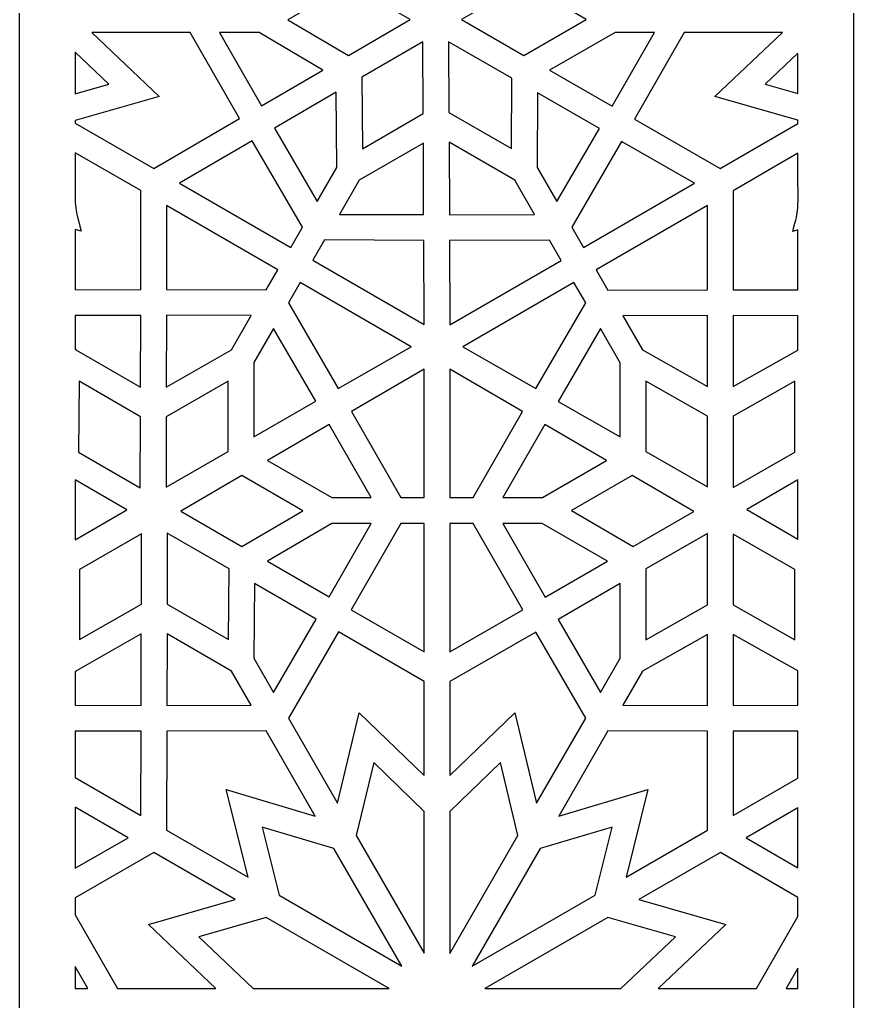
# Model space of a CAD drawing. Header units: millimetres. Extents: x -31 to 32, y -125 to 125.
# Drawn here: x -31.4 to 31.6, y -73.9 to 0.2 of the extents above; entities that cross this region are included whole.
import ezdxf

# ---------------------------------------------------------------- set-up
doc = ezdxf.new("R2010")
doc.units = ezdxf.units.MM
doc.header["$MEASUREMENT"] = 0
doc.layers.add('layer 1', color=7, linetype='Continuous')

msp = doc.modelspace()

# ---------------------------------------------------------------- linework, layer by layer
at = {"layer": 'layer 1', "color": 250}
for points, knots in [([(31.5736, -124.8834), (31.5736, -124.8834), (31.5736, 125.1165), (31.5736, 125.1165), (31.5736, 125.1165), (31.5736, 125.1165), (-31.3972, 125.1165), (-31.3972, 125.1165), (-31.3972, 125.1165), (-31.3972, 125.1165), (-31.3972, -124.8834), (-31.3972, -124.8834), (-31.3972, -124.8834), (-31.3972, -124.8834), (31.5736, -124.8834), (31.5736, -124.8834)], [0, 0, 0, 0, 0.2, 0.2, 0.2, 0.2, 0.4, 0.4, 0.4, 0.4, 0.6, 0.6, 0.6, 0.6, 1, 1, 1, 1]), ([(-6.5632, -2.4927), (-6.5632, -2.4927), (-11.1287, 0.1997), (-11.1287, 0.1997), (-11.1287, 0.1997), (-11.1287, 0.1997), (-6.4969, 2.8734), (-6.4969, 2.8734), (-6.4969, 2.8734), (-6.4969, 2.8734), (-1.9057, 0.2099), (-1.9057, 0.2099), (-1.9057, 0.2099), (-1.9057, 0.2099), (-6.5632, -2.4927), (-6.5632, -2.4927)], [0, 0, 0, 0, 0.2, 0.2, 0.2, 0.2, 0.4, 0.4, 0.4, 0.4, 0.6, 0.6, 0.6, 0.6, 1, 1, 1, 1]), ([(1.9742, 0.2092), (1.9742, 0.2092), (6.7434, 2.9481), (6.7434, 2.9481), (6.7434, 2.9481), (6.7434, 2.9481), (11.388, 0.2095), (11.388, 0.2095), (11.388, 0.2095), (11.388, 0.2095), (6.6894, -2.5023), (6.6894, -2.5023), (6.6894, -2.5023), (6.6894, -2.5023), (1.9742, 0.2092), (1.9742, 0.2092)], [0, 0, 0, 0, 0.2, 0.2, 0.2, 0.2, 0.4, 0.4, 0.4, 0.4, 0.6, 0.6, 0.6, 0.6, 1, 1, 1, 1]), ([(-18.5254, -0.7634), (-18.5254, -0.7634), (-14.7981, -7.2715), (-14.7981, -7.2715), (-14.7981, -7.2715), (-14.7981, -7.2715), (-21.2656, -11.0254), (-21.2656, -11.0254), (-21.2656, -11.0254), (-21.2656, -11.0254), (-27.1929, -7.6027), (-27.1929, -7.6027), (-27.1929, -7.6027), (-27.1929, -7.6027), (-27.1929, -7.4062), (-27.1929, -7.4062), (-27.1929, -7.4062), (-27.1929, -7.4062), (-20.86, -5.5891), (-20.86, -5.5891), (-20.86, -5.5891), (-20.86, -5.5891), (-25.9502, -0.7627), (-25.9502, -0.7627), (-25.9502, -0.7627), (-25.9502, -0.7627), (-18.5254, -0.7634), (-18.5254, -0.7634)], [0, 0, 0, 0, 0.125, 0.125, 0.125, 0.125, 0.25, 0.25, 0.25, 0.25, 0.375, 0.375, 0.375, 0.375, 0.5, 0.5, 0.5, 0.5, 0.625, 0.625, 0.625, 0.625, 0.75, 0.75, 0.75, 0.75, 1, 1, 1, 1]), ([(-13.1197, -6.2975), (-13.1197, -6.2975), (-16.2894, -0.7634), (-16.2894, -0.7634), (-16.2894, -0.7634), (-16.2894, -0.7634), (-13.3168, -0.7634), (-13.3168, -0.7634), (-13.3168, -0.7634), (-13.3168, -0.7634), (-8.4888, -3.6103), (-8.4888, -3.6103), (-8.4888, -3.6103), (-8.4888, -3.6103), (-13.1197, -6.2975), (-13.1197, -6.2975)], [0, 0, 0, 0, 0.2, 0.2, 0.2, 0.2, 0.4, 0.4, 0.4, 0.4, 0.6, 0.6, 0.6, 0.6, 1, 1, 1, 1]), ([(-5.5551, -4.1512), (-5.5551, -4.1512), (-0.9365, -1.4707), (-0.9365, -1.4707), (-0.9365, -1.4707), (-0.9365, -1.4707), (-0.9137, -6.8848), (-0.9137, -6.8848), (-0.9137, -6.8848), (-0.9137, -6.8848), (-5.5084, -9.5384), (-5.5084, -9.5384), (-5.5084, -9.5384), (-5.5084, -9.5384), (-5.5551, -4.1512), (-5.5551, -4.1512)], [0, 0, 0, 0, 0.2, 0.2, 0.2, 0.2, 0.4, 0.4, 0.4, 0.4, 0.6, 0.6, 0.6, 0.6, 1, 1, 1, 1]), ([(5.781, -4.2182), (5.781, -4.2182), (5.7598, -9.5314), (5.7598, -9.5314), (5.7598, -9.5314), (5.7598, -9.5314), (1.0264, -6.8065), (1.0264, -6.8065), (1.0264, -6.8065), (1.0264, -6.8065), (1.0043, -1.4707), (1.0043, -1.4707), (1.0043, -1.4707), (1.0043, -1.4707), (5.781, -4.2182), (5.781, -4.2182)], [0, 0, 0, 0, 0.2, 0.2, 0.2, 0.2, 0.4, 0.4, 0.4, 0.4, 0.6, 0.6, 0.6, 0.6, 1, 1, 1, 1]), ([(8.6336, -3.6202), (8.6336, -3.6202), (13.5717, -0.7705), (13.5717, -0.7705), (13.5717, -0.7705), (13.5717, -0.7705), (16.5485, -0.7705), (16.5485, -0.7705), (16.5485, -0.7705), (16.5485, -0.7705), (13.3594, -6.3384), (13.3594, -6.3384), (13.3594, -6.3384), (13.3594, -6.3384), (8.6336, -3.6202), (8.6336, -3.6202)], [0, 0, 0, 0, 0.2, 0.2, 0.2, 0.2, 0.4, 0.4, 0.4, 0.4, 0.6, 0.6, 0.6, 0.6, 1, 1, 1, 1]), ([(15.0418, -7.3057), (15.0418, -7.3057), (18.7851, -0.7701), (18.7851, -0.7701), (18.7851, -0.7701), (18.7851, -0.7701), (26.2089, -0.7698), (26.2089, -0.7698), (26.2089, -0.7698), (26.2089, -0.7698), (21.1191, -5.5961), (21.1191, -5.5961), (21.1191, -5.5961), (21.1191, -5.5961), (27.3837, -7.3939), (27.3837, -7.3939), (27.3837, -7.3939), (27.3837, -7.3939), (27.3837, -7.6493), (27.3837, -7.6493), (27.3837, -7.6493), (27.3837, -7.6493), (21.5226, -11.0331), (21.5226, -11.0331), (21.5226, -11.0331), (21.5226, -11.0331), (15.0418, -7.3057), (15.0418, -7.3057)], [0, 0, 0, 0, 0.125, 0.125, 0.125, 0.125, 0.25, 0.25, 0.25, 0.25, 0.375, 0.375, 0.375, 0.375, 0.5, 0.5, 0.5, 0.5, 0.625, 0.625, 0.625, 0.625, 0.75, 0.75, 0.75, 0.75, 1, 1, 1, 1]), ([(-27.1929, -5.3873), (-27.1929, -5.3873), (-27.1929, -2.2585), (-27.1929, -2.2585), (-27.1929, -2.2585), (-27.1929, -2.2585), (-24.6594, -4.6606), (-24.6594, -4.6606), (-24.6594, -4.6606), (-24.6594, -4.6606), (-27.1929, -5.3873), (-27.1929, -5.3873)], [0, 0, 0, 0, 0.25, 0.25, 0.25, 0.25, 0.5, 0.5, 0.5, 0.5, 1, 1, 1, 1]), ([(27.3837, -2.3298), (27.3837, -2.3298), (27.3837, -5.3749), (27.3837, -5.3749), (27.3837, -5.3749), (27.3837, -5.3749), (24.9185, -4.6676), (24.9185, -4.6676), (24.9185, -4.6676), (24.9185, -4.6676), (27.3837, -2.3298), (27.3837, -2.3298)], [0, 0, 0, 0, 0.25, 0.25, 0.25, 0.25, 0.5, 0.5, 0.5, 0.5, 1, 1, 1, 1]), ([(-7.486, -5.2719), (-7.486, -5.2719), (-7.4369, -10.952), (-7.4369, -10.952), (-7.4369, -10.952), (-7.4369, -10.952), (-8.923, -13.5262), (-8.923, -13.5262), (-8.923, -13.5262), (-8.923, -13.5262), (-12.1499, -7.9781), (-12.1499, -7.9781), (-12.1499, -7.9781), (-12.1499, -7.9781), (-7.486, -5.2719), (-7.486, -5.2719)], [0, 0, 0, 0, 0.2, 0.2, 0.2, 0.2, 0.4, 0.4, 0.4, 0.4, 0.6, 0.6, 0.6, 0.6, 1, 1, 1, 1]), ([(9.1825, -13.5336), (9.1825, -13.5336), (7.6948, -10.9562), (7.6948, -10.9562), (7.6948, -10.9562), (7.6948, -10.9562), (7.7167, -5.3315), (7.7167, -5.3315), (7.7167, -5.3315), (7.7167, -5.3315), (12.3906, -8.0201), (12.3906, -8.0201), (12.3906, -8.0201), (12.3906, -8.0201), (9.1825, -13.5336), (9.1825, -13.5336)], [0, 0, 0, 0, 0.2, 0.2, 0.2, 0.2, 0.4, 0.4, 0.4, 0.4, 0.6, 0.6, 0.6, 0.6, 1, 1, 1, 1]), ([(-19.3272, -12.144), (-19.3272, -12.144), (-13.8278, -8.9521), (-13.8278, -8.9521), (-13.8278, -8.9521), (-13.8278, -8.9521), (-10.0411, -15.4633), (-10.0411, -15.4633), (-10.0411, -15.4633), (-10.0411, -15.4633), (-10.9253, -16.9947), (-10.9253, -16.9947), (-10.9253, -16.9947), (-10.9253, -16.9947), (-19.3272, -12.144), (-19.3272, -12.144)], [0, 0, 0, 0, 0.2, 0.2, 0.2, 0.2, 0.4, 0.4, 0.4, 0.4, 0.6, 0.6, 0.6, 0.6, 1, 1, 1, 1]), ([(-7.241, -14.4981), (-7.241, -14.4981), (-5.7522, -11.92), (-5.7522, -11.92), (-5.7522, -11.92), (-5.7522, -11.92), (-0.9045, -9.1204), (-0.9045, -9.1204), (-0.9045, -9.1204), (-0.9045, -9.1204), (-0.8818, -14.5196), (-0.8818, -14.5196), (-0.8818, -14.5196), (-0.8818, -14.5196), (-7.241, -14.4981), (-7.241, -14.4981)], [0, 0, 0, 0, 0.2, 0.2, 0.2, 0.2, 0.4, 0.4, 0.4, 0.4, 0.6, 0.6, 0.6, 0.6, 1, 1, 1, 1]), ([(6.0117, -11.9271), (6.0117, -11.9271), (7.5001, -14.5045), (7.5001, -14.5045), (7.5001, -14.5045), (7.5001, -14.5045), (1.0586, -14.5267), (1.0586, -14.5267), (1.0586, -14.5267), (1.0586, -14.5267), (1.0356, -9.053), (1.0356, -9.053), (1.0356, -9.053), (1.0356, -9.053), (6.0117, -11.9271), (6.0117, -11.9271)], [0, 0, 0, 0, 0.2, 0.2, 0.2, 0.2, 0.4, 0.4, 0.4, 0.4, 0.6, 0.6, 0.6, 0.6, 1, 1, 1, 1]), ([(11.1845, -17.0014), (11.1845, -17.0014), (10.3008, -15.47), (10.3008, -15.47), (10.3008, -15.47), (10.3008, -15.47), (14.073, -8.9874), (14.073, -8.9874), (14.073, -8.9874), (14.073, -8.9874), (19.5795, -12.1546), (19.5795, -12.1546), (19.5795, -12.1546), (19.5795, -12.1546), (11.1845, -17.0014), (11.1845, -17.0014)], [0, 0, 0, 0, 0.2, 0.2, 0.2, 0.2, 0.4, 0.4, 0.4, 0.4, 0.6, 0.6, 0.6, 0.6, 1, 1, 1, 1]), ([(-27.1929, -20.2001), (-27.1929, -20.2001), (-27.1929, -15.6404), (-27.1929, -15.6404), (-27.1929, -15.6404), (-27.1929, -15.6404), (-26.7404, -15.7745), (-26.7404, -15.7745), (-26.7404, -15.7745), (-27.3102, -13.4878), (-27.1929, -14.7807), (-27.1929, -9.8436), (-27.1929, -9.8436), (-27.1929, -9.8436), (-22.2355, -12.7053), (-22.2355, -12.7053), (-22.2355, -12.7053), (-22.2355, -12.7053), (-22.2512, -20.1828), (-22.2512, -20.1828), (-22.2512, -20.1828), (-22.2512, -20.1828), (-27.1929, -20.2001), (-27.1929, -20.2001)], [0, 0, 0, 0, 0.1428571, 0.1428571, 0.1428571, 0.1428571, 0.2857143, 0.2857143, 0.2857143, 0.2857143, 0.4285714, 0.4285714, 0.4285714, 0.4285714, 0.5714286, 0.5714286, 0.5714286, 0.5714286, 0.7142857, 0.7142857, 0.7142857, 0.7142857, 1, 1, 1, 1]), ([(27.3837, -15.6676), (27.3837, -15.6676), (27.3837, -20.2068), (27.3837, -20.2068), (27.3837, -20.2068), (27.3837, -20.2068), (22.4938, -20.1902), (22.4938, -20.1902), (22.4938, -20.1902), (22.4938, -20.1902), (22.4938, -12.7134), (22.4938, -12.7134), (22.4938, -12.7134), (22.4938, -12.7134), (27.3837, -9.8901), (27.3837, -9.8901), (27.3837, -9.8901), (27.3837, -14.9984), (27.4931, -13.8007), (26.9992, -15.7812), (26.9992, -15.7812), (26.9992, -15.7812), (27.3837, -15.6676), (27.3837, -15.6676)], [0, 0, 0, 0, 0.1428571, 0.1428571, 0.1428571, 0.1428571, 0.2857143, 0.2857143, 0.2857143, 0.2857143, 0.4285714, 0.4285714, 0.4285714, 0.4285714, 0.5714286, 0.5714286, 0.5714286, 0.5714286, 0.7142857, 0.7142857, 0.7142857, 0.7142857, 1, 1, 1, 1]), ([(-20.3107, -20.181), (-20.3107, -20.181), (-20.2978, -13.8247), (-20.2978, -13.8247), (-20.2978, -13.8247), (-20.2978, -13.8247), (-11.8956, -18.6754), (-11.8956, -18.6754), (-11.8956, -18.6754), (-11.8956, -18.6754), (-12.7799, -20.2068), (-12.7799, -20.2068), (-12.7799, -20.2068), (-12.7799, -20.2068), (-20.3107, -20.181), (-20.3107, -20.181)], [0, 0, 0, 0, 0.2, 0.2, 0.2, 0.2, 0.4, 0.4, 0.4, 0.4, 0.6, 0.6, 0.6, 0.6, 1, 1, 1, 1]), ([(20.5532, -20.1902), (20.5532, -20.1902), (13.0387, -20.2138), (13.0387, -20.2138), (13.0387, -20.2138), (13.0387, -20.2138), (12.1546, -18.6828), (12.1546, -18.6828), (12.1546, -18.6828), (12.1546, -18.6828), (20.5532, -13.8335), (20.5532, -13.8335), (20.5532, -13.8335), (20.5532, -13.8335), (20.5532, -20.1902), (20.5532, -20.1902)], [0, 0, 0, 0, 0.2, 0.2, 0.2, 0.2, 0.4, 0.4, 0.4, 0.4, 0.6, 0.6, 0.6, 0.6, 1, 1, 1, 1]), ([(-0.8477, -22.8131), (-0.8477, -22.8131), (-9.2433, -17.9659), (-9.2433, -17.9659), (-9.2433, -17.9659), (-9.2433, -17.9659), (-8.359, -16.4342), (-8.359, -16.4342), (-8.359, -16.4342), (-8.359, -16.4342), (-0.8742, -16.4603), (-0.8742, -16.4603), (-0.8742, -16.4603), (-0.8742, -16.4603), (-0.8477, -22.8131), (-0.8477, -22.8131)], [0, 0, 0, 0, 0.2, 0.2, 0.2, 0.2, 0.4, 0.4, 0.4, 0.4, 0.6, 0.6, 0.6, 0.6, 1, 1, 1, 1]), ([(8.6184, -16.4412), (8.6184, -16.4412), (9.5021, -17.9726), (9.5021, -17.9726), (9.5021, -17.9726), (9.5021, -17.9726), (1.0931, -22.8283), (1.0931, -22.8283), (1.0931, -22.8283), (1.0931, -22.8283), (1.0662, -16.4673), (1.0662, -16.4673), (1.0662, -16.4673), (1.0662, -16.4673), (8.6184, -16.4412), (8.6184, -16.4412)], [0, 0, 0, 0, 0.2, 0.2, 0.2, 0.2, 0.4, 0.4, 0.4, 0.4, 0.6, 0.6, 0.6, 0.6, 1, 1, 1, 1]), ([(-1.8182, -24.4941), (-1.8182, -24.4941), (-7.3328, -27.6476), (-7.3328, -27.6476), (-7.3328, -27.6476), (-7.3328, -27.6476), (-11.0979, -21.1783), (-11.0979, -21.1783), (-11.0979, -21.1783), (-11.0979, -21.1783), (-10.2135, -19.6466), (-10.2135, -19.6466), (-10.2135, -19.6466), (-10.2135, -19.6466), (-1.8182, -24.4941), (-1.8182, -24.4941)], [0, 0, 0, 0, 0.2, 0.2, 0.2, 0.2, 0.4, 0.4, 0.4, 0.4, 0.6, 0.6, 0.6, 0.6, 1, 1, 1, 1]), ([(7.5922, -27.6543), (7.5922, -27.6543), (2.0771, -24.5008), (2.0771, -24.5008), (2.0771, -24.5008), (2.0771, -24.5008), (10.4726, -19.6536), (10.4726, -19.6536), (10.4726, -19.6536), (10.4726, -19.6536), (11.3566, -21.1854), (11.3566, -21.1854), (11.3566, -21.1854), (11.3566, -21.1854), (7.5922, -27.6543), (7.5922, -27.6543)], [0, 0, 0, 0, 0.2, 0.2, 0.2, 0.2, 0.4, 0.4, 0.4, 0.4, 0.6, 0.6, 0.6, 0.6, 1, 1, 1, 1]), ([(-27.1929, -24.6422), (-27.1929, -24.6422), (-27.1929, -22.1403), (-27.1929, -22.1403), (-27.1929, -22.1403), (-27.1929, -22.1403), (-22.2553, -22.1238), (-22.2553, -22.1238), (-22.2553, -22.1238), (-22.2553, -22.1238), (-22.2667, -27.5417), (-22.2667, -27.5417), (-22.2667, -27.5417), (-22.2667, -27.5417), (-27.1453, -24.7244), (-27.1453, -24.7244), (-27.1453, -24.7244), (-27.1453, -24.7244), (-27.1929, -24.6422), (-27.1929, -24.6422)], [0, 0, 0, 0, 0.1666667, 0.1666667, 0.1666667, 0.1666667, 0.3333333, 0.3333333, 0.3333333, 0.3333333, 0.5, 0.5, 0.5, 0.5, 0.6666667, 0.6666667, 0.6666667, 0.6666667, 1, 1, 1, 1]), ([(-20.3263, -27.5463), (-20.3263, -27.5463), (-20.3149, -22.1213), (-20.3149, -22.1213), (-20.3149, -22.1213), (-20.3149, -22.1213), (-13.8983, -22.1435), (-13.8983, -22.1435), (-13.8983, -22.1435), (-13.8983, -22.1435), (-15.3867, -24.7209), (-15.3867, -24.7209), (-15.3867, -24.7209), (-15.3867, -24.7209), (-20.3263, -27.5463), (-20.3263, -27.5463)], [0, 0, 0, 0, 0.2, 0.2, 0.2, 0.2, 0.4, 0.4, 0.4, 0.4, 0.6, 0.6, 0.6, 0.6, 1, 1, 1, 1]), ([(20.5532, -22.1305), (20.5532, -22.1305), (20.5532, -27.5029), (20.5532, -27.5029), (20.5532, -27.5029), (20.5532, -27.5029), (15.6447, -24.7259), (15.6447, -24.7259), (15.6447, -24.7259), (15.6447, -24.7259), (14.1573, -22.1509), (14.1573, -22.1509), (14.1573, -22.1509), (14.1573, -22.1509), (20.5532, -22.1305), (20.5532, -22.1305)], [0, 0, 0, 0, 0.2, 0.2, 0.2, 0.2, 0.4, 0.4, 0.4, 0.4, 0.6, 0.6, 0.6, 0.6, 1, 1, 1, 1]), ([(22.4938, -27.504), (22.4938, -27.504), (22.4938, -22.1308), (22.4938, -22.1308), (22.4938, -22.1308), (22.4938, -22.1308), (27.3837, -22.1478), (27.3837, -22.1478), (27.3837, -22.1478), (27.3837, -22.1478), (27.3837, -24.7403), (27.3837, -24.7403), (27.3837, -24.7403), (27.3837, -24.7403), (22.4938, -27.504), (22.4938, -27.504)], [0, 0, 0, 0, 0.2, 0.2, 0.2, 0.2, 0.4, 0.4, 0.4, 0.4, 0.6, 0.6, 0.6, 0.6, 1, 1, 1, 1]), ([(-9.0174, -28.6106), (-9.0174, -28.6106), (-13.705, -31.2911), (-13.705, -31.2911), (-13.705, -31.2911), (-13.705, -31.2911), (-13.7043, -25.6921), (-13.7043, -25.6921), (-13.7043, -25.6921), (-13.7043, -25.6921), (-12.2161, -23.1147), (-12.2161, -23.1147), (-12.2161, -23.1147), (-12.2161, -23.1147), (-9.0174, -28.6106), (-9.0174, -28.6106)], [0, 0, 0, 0, 0.2, 0.2, 0.2, 0.2, 0.4, 0.4, 0.4, 0.4, 0.6, 0.6, 0.6, 0.6, 1, 1, 1, 1]), ([(9.2763, -28.6173), (9.2763, -28.6173), (12.475, -23.1221), (12.475, -23.1221), (12.475, -23.1221), (12.475, -23.1221), (13.9633, -25.6999), (13.9633, -25.6999), (13.9633, -25.6999), (13.9633, -25.6999), (13.964, -31.2978), (13.964, -31.2978), (13.964, -31.2978), (13.964, -31.2978), (9.2763, -28.6173), (9.2763, -28.6173)], [0, 0, 0, 0, 0.2, 0.2, 0.2, 0.2, 0.4, 0.4, 0.4, 0.4, 0.6, 0.6, 0.6, 0.6, 1, 1, 1, 1]), ([(-0.8407, -26.1931), (-0.8407, -26.1931), (-0.8407, -35.8877), (-0.8407, -35.8877), (-0.8407, -35.8877), (-0.8407, -35.8877), (-2.609, -35.8877), (-2.609, -35.8877), (-2.609, -35.8877), (-2.609, -35.8877), (-6.3292, -29.3924), (-6.3292, -29.3924), (-6.3292, -29.3924), (-6.3292, -29.3924), (-0.8407, -26.1931), (-0.8407, -26.1931)], [0, 0, 0, 0, 0.2, 0.2, 0.2, 0.2, 0.4, 0.4, 0.4, 0.4, 0.6, 0.6, 0.6, 0.6, 1, 1, 1, 1]), ([(1.0997, -35.8877), (1.0997, -35.8877), (1.0997, -26.1931), (1.0997, -26.1931), (1.0997, -26.1931), (1.0997, -26.1931), (6.5881, -29.3924), (6.5881, -29.3924), (6.5881, -29.3924), (6.5881, -29.3924), (2.868, -35.8877), (2.868, -35.8877), (2.868, -35.8877), (2.868, -35.8877), (1.0997, -35.8877), (1.0997, -35.8877)], [0, 0, 0, 0, 0.2, 0.2, 0.2, 0.2, 0.4, 0.4, 0.4, 0.4, 0.6, 0.6, 0.6, 0.6, 1, 1, 1, 1]), ([(-22.2714, -29.7794), (-22.2714, -29.7794), (-22.2824, -35.1459), (-22.2824, -35.1459), (-22.2824, -35.1459), (-22.2824, -35.1459), (-26.9523, -32.4496), (-26.9523, -32.4496), (-26.9523, -32.4496), (-26.9523, -32.4496), (-26.9033, -27.105), (-26.9033, -27.105), (-26.9033, -27.105), (-26.9033, -27.105), (-22.2714, -29.7794), (-22.2714, -29.7794)], [0, 0, 0, 0, 0.2, 0.2, 0.2, 0.2, 0.4, 0.4, 0.4, 0.4, 0.6, 0.6, 0.6, 0.6, 1, 1, 1, 1]), ([(-15.6447, -27.1039), (-15.6447, -27.1039), (-15.6454, -32.4009), (-15.6454, -32.4009), (-15.6454, -32.4009), (-15.6454, -32.4009), (-20.3417, -35.0862), (-20.3417, -35.0862), (-20.3417, -35.0862), (-20.3417, -35.0862), (-20.3307, -29.785), (-20.3307, -29.785), (-20.3307, -29.785), (-20.3307, -29.785), (-15.6447, -27.1039), (-15.6447, -27.1039)], [0, 0, 0, 0, 0.2, 0.2, 0.2, 0.2, 0.4, 0.4, 0.4, 0.4, 0.6, 0.6, 0.6, 0.6, 1, 1, 1, 1]), ([(20.5532, -29.7325), (20.5532, -29.7325), (20.5532, -35.0658), (20.5532, -35.0658), (20.5532, -35.0658), (20.5532, -35.0658), (15.9043, -32.4072), (15.9043, -32.4072), (15.9043, -32.4072), (15.9043, -32.4072), (15.9036, -27.1018), (15.9036, -27.1018), (15.9036, -27.1018), (15.9036, -27.1018), (20.5532, -29.7325), (20.5532, -29.7325)], [0, 0, 0, 0, 0.2, 0.2, 0.2, 0.2, 0.4, 0.4, 0.4, 0.4, 0.6, 0.6, 0.6, 0.6, 1, 1, 1, 1]), ([(22.4938, -35.125), (22.4938, -35.125), (22.4938, -29.7332), (22.4938, -29.7332), (22.4938, -29.7332), (22.4938, -29.7332), (27.147, -27.1029), (27.147, -27.1029), (27.147, -27.1029), (27.147, -27.1029), (27.1466, -32.4513), (27.1466, -32.4513), (27.1466, -32.4513), (27.1466, -32.4513), (22.4938, -35.125), (22.4938, -35.125)], [0, 0, 0, 0, 0.2, 0.2, 0.2, 0.2, 0.4, 0.4, 0.4, 0.4, 0.6, 0.6, 0.6, 0.6, 1, 1, 1, 1]), ([(-8.0062, -30.3696), (-8.0062, -30.3696), (-4.8455, -35.8877), (-4.8455, -35.8877), (-4.8455, -35.8877), (-4.8455, -35.8877), (-7.8227, -35.8877), (-7.8227, -35.8877), (-7.8227, -35.8877), (-7.8227, -35.8877), (-12.6706, -33.0888), (-12.6706, -33.0888), (-12.6706, -33.0888), (-12.6706, -33.0888), (-8.0062, -30.3696), (-8.0062, -30.3696)], [0, 0, 0, 0, 0.2, 0.2, 0.2, 0.2, 0.4, 0.4, 0.4, 0.4, 0.6, 0.6, 0.6, 0.6, 1, 1, 1, 1]), ([(5.1047, -35.8877), (5.1047, -35.8877), (8.2649, -30.3696), (8.2649, -30.3696), (8.2649, -30.3696), (8.2649, -30.3696), (12.93, -33.0888), (12.93, -33.0888), (12.93, -33.0888), (12.93, -33.0888), (8.0825, -35.8877), (8.0825, -35.8877), (8.0825, -35.8877), (8.0825, -35.8877), (5.1047, -35.8877), (5.1047, -35.8877)], [0, 0, 0, 0, 0.2, 0.2, 0.2, 0.2, 0.4, 0.4, 0.4, 0.4, 0.6, 0.6, 0.6, 0.6, 1, 1, 1, 1]), ([(-27.1929, -39.0638), (-27.1929, -39.0638), (-27.1929, -34.5514), (-27.1929, -34.5514), (-27.1929, -34.5514), (-27.1929, -34.5514), (-23.3038, -36.7965), (-23.3038, -36.7965), (-23.3038, -36.7965), (-23.3038, -36.7965), (-27.1929, -39.0638), (-27.1929, -39.0638)], [0, 0, 0, 0, 0.25, 0.25, 0.25, 0.25, 0.5, 0.5, 0.5, 0.5, 1, 1, 1, 1]), ([(-9.9978, -36.872), (-9.9978, -36.872), (-14.6091, -39.5789), (-14.6091, -39.5789), (-14.6091, -39.5789), (-14.6091, -39.5789), (-19.2291, -36.9115), (-19.2291, -36.9115), (-19.2291, -36.9115), (-19.2291, -36.9115), (-14.6022, -34.2145), (-14.6022, -34.2145), (-14.6022, -34.2145), (-14.6022, -34.2145), (-9.9978, -36.872), (-9.9978, -36.872)], [0, 0, 0, 0, 0.2, 0.2, 0.2, 0.2, 0.4, 0.4, 0.4, 0.4, 0.6, 0.6, 0.6, 0.6, 1, 1, 1, 1]), ([(14.8615, -34.2149), (14.8615, -34.2149), (19.5358, -36.9394), (19.5358, -36.9394), (19.5358, -36.9394), (19.5358, -36.9394), (14.9384, -39.5806), (14.9384, -39.5806), (14.9384, -39.5806), (14.9384, -39.5806), (10.2736, -36.8628), (10.2736, -36.8628), (10.2736, -36.8628), (10.2736, -36.8628), (14.8615, -34.2149), (14.8615, -34.2149)], [0, 0, 0, 0, 0.2, 0.2, 0.2, 0.2, 0.4, 0.4, 0.4, 0.4, 0.6, 0.6, 0.6, 0.6, 1, 1, 1, 1]), ([(27.3837, -34.5532), (27.3837, -34.5532), (27.3837, -39.0306), (27.3837, -39.0306), (27.3837, -39.0306), (27.3837, -39.0306), (23.5151, -36.7757), (23.5151, -36.7757), (23.5151, -36.7757), (23.5151, -36.7757), (27.3837, -34.5532), (27.3837, -34.5532)], [0, 0, 0, 0, 0.25, 0.25, 0.25, 0.25, 0.5, 0.5, 0.5, 0.5, 1, 1, 1, 1]), ([(-12.6789, -40.6929), (-12.6789, -40.6929), (-7.819, -37.8305), (-7.819, -37.8305), (-7.819, -37.8305), (-7.819, -37.8305), (-4.8464, -37.8305), (-4.8464, -37.8305), (-4.8464, -37.8305), (-4.8464, -37.8305), (-8.0264, -43.3793), (-8.0264, -43.3793), (-8.0264, -43.3793), (-8.0264, -43.3793), (-12.6789, -40.6929), (-12.6789, -40.6929)], [0, 0, 0, 0, 0.2, 0.2, 0.2, 0.2, 0.4, 0.4, 0.4, 0.4, 0.6, 0.6, 0.6, 0.6, 1, 1, 1, 1]), ([(-0.8407, -37.8301), (-0.8407, -37.8301), (-0.8407, -47.5276), (-0.8407, -47.5276), (-0.8407, -47.5276), (-0.8407, -47.5276), (-6.346, -44.3495), (-6.346, -44.3495), (-6.346, -44.3495), (-6.346, -44.3495), (-2.6097, -37.8305), (-2.6097, -37.8305), (-2.6097, -37.8305), (-2.6097, -37.8305), (-0.8407, -37.8301), (-0.8407, -37.8301)], [0, 0, 0, 0, 0.2, 0.2, 0.2, 0.2, 0.4, 0.4, 0.4, 0.4, 0.6, 0.6, 0.6, 0.6, 1, 1, 1, 1]), ([(1.0997, -47.5319), (1.0997, -47.5319), (1.0997, -37.8301), (1.0997, -37.8301), (1.0997, -37.8301), (1.0997, -37.8301), (2.868, -37.8301), (2.868, -37.8301), (2.868, -37.8301), (2.868, -37.8301), (6.6111, -44.365), (6.6111, -44.365), (6.6111, -44.365), (6.6111, -44.365), (1.0997, -47.5319), (1.0997, -47.5319)], [0, 0, 0, 0, 0.2, 0.2, 0.2, 0.2, 0.4, 0.4, 0.4, 0.4, 0.6, 0.6, 0.6, 0.6, 1, 1, 1, 1]), ([(8.0804, -37.8305), (8.0804, -37.8305), (12.9974, -40.6958), (12.9974, -40.6958), (12.9974, -40.6958), (12.9974, -40.6958), (8.2935, -43.3984), (8.2935, -43.3984), (8.2935, -43.3984), (8.2935, -43.3984), (5.1047, -37.8301), (5.1047, -37.8301), (5.1047, -37.8301), (5.1047, -37.8301), (8.0804, -37.8305), (8.0804, -37.8305)], [0, 0, 0, 0, 0.2, 0.2, 0.2, 0.2, 0.4, 0.4, 0.4, 0.4, 0.6, 0.6, 0.6, 0.6, 1, 1, 1, 1]), ([(-22.1905, -38.6218), (-22.1905, -38.6218), (-22.2017, -43.9233), (-22.2017, -43.9233), (-22.2017, -43.9233), (-22.2017, -43.9233), (-26.8876, -46.6041), (-26.8876, -46.6041), (-26.8876, -46.6041), (-26.8876, -46.6041), (-26.8871, -41.3071), (-26.8871, -41.3071), (-26.8871, -41.3071), (-26.8871, -41.3071), (-22.1905, -38.6218), (-22.1905, -38.6218)], [0, 0, 0, 0, 0.2, 0.2, 0.2, 0.2, 0.4, 0.4, 0.4, 0.4, 0.6, 0.6, 0.6, 0.6, 1, 1, 1, 1]), ([(-20.2611, -43.929), (-20.2611, -43.929), (-20.2501, -38.5625), (-20.2501, -38.5625), (-20.2501, -38.5625), (-20.2501, -38.5625), (-15.5803, -41.2584), (-15.5803, -41.2584), (-15.5803, -41.2584), (-15.5803, -41.2584), (-15.6296, -46.6034), (-15.6296, -46.6034), (-15.6296, -46.6034), (-15.6296, -46.6034), (-20.2611, -43.929), (-20.2611, -43.929)], [0, 0, 0, 0, 0.2, 0.2, 0.2, 0.2, 0.4, 0.4, 0.4, 0.4, 0.6, 0.6, 0.6, 0.6, 1, 1, 1, 1]), ([(15.9036, -46.6122), (15.9036, -46.6122), (15.904, -41.2641), (15.904, -41.2641), (15.904, -41.2641), (15.904, -41.2641), (20.5571, -38.59), (20.5571, -38.59), (20.5571, -38.59), (20.5571, -38.59), (20.5571, -43.9819), (20.5571, -43.9819), (20.5571, -43.9819), (20.5571, -43.9819), (15.9036, -46.6122), (15.9036, -46.6122)], [0, 0, 0, 0, 0.2, 0.2, 0.2, 0.2, 0.4, 0.4, 0.4, 0.4, 0.6, 0.6, 0.6, 0.6, 1, 1, 1, 1]), ([(22.4974, -43.9826), (22.4974, -43.9826), (22.4974, -38.6493), (22.4974, -38.6493), (22.4974, -38.6493), (22.4974, -38.6493), (27.1466, -41.3078), (27.1466, -41.3078), (27.1466, -41.3078), (27.1466, -41.3078), (27.1466, -46.6136), (27.1466, -46.6136), (27.1466, -46.6136), (27.1466, -46.6136), (22.4974, -43.9826), (22.4974, -43.9826)], [0, 0, 0, 0, 0.2, 0.2, 0.2, 0.2, 0.4, 0.4, 0.4, 0.4, 0.6, 0.6, 0.6, 0.6, 1, 1, 1, 1]), ([(-13.65, -42.3729), (-13.65, -42.3729), (-8.9966, -45.0596), (-8.9966, -45.0596), (-8.9966, -45.0596), (-8.9966, -45.0596), (-12.2156, -50.5912), (-12.2156, -50.5912), (-12.2156, -50.5912), (-12.2156, -50.5912), (-13.7018, -48.0166), (-13.7018, -48.0166), (-13.7018, -48.0166), (-13.7018, -48.0166), (-13.65, -42.3729), (-13.65, -42.3729)], [0, 0, 0, 0, 0.2, 0.2, 0.2, 0.2, 0.4, 0.4, 0.4, 0.4, 0.6, 0.6, 0.6, 0.6, 1, 1, 1, 1]), ([(9.2661, -45.078), (9.2661, -45.078), (13.9637, -42.3785), (13.9637, -42.3785), (13.9637, -42.3785), (13.9637, -42.3785), (13.9633, -48.0127), (13.9633, -48.0127), (13.9633, -48.0127), (13.9633, -48.0127), (12.475, -50.5912), (12.475, -50.5912), (12.475, -50.5912), (12.475, -50.5912), (9.2661, -45.078), (9.2661, -45.078)], [0, 0, 0, 0, 0.2, 0.2, 0.2, 0.2, 0.4, 0.4, 0.4, 0.4, 0.6, 0.6, 0.6, 0.6, 1, 1, 1, 1]), ([(-22.2064, -46.162), (-22.2064, -46.162), (-22.2177, -51.5867), (-22.2177, -51.5867), (-22.2177, -51.5867), (-22.2177, -51.5867), (-27.1929, -51.5698), (-27.1929, -51.5698), (-27.1929, -51.5698), (-27.1929, -51.5698), (-27.1929, -49.0693), (-27.1929, -49.0693), (-27.1929, -49.0693), (-27.1929, -49.0693), (-27.1458, -48.9878), (-27.1458, -48.9878), (-27.1458, -48.9878), (-27.1458, -48.9878), (-22.2064, -46.162), (-22.2064, -46.162)], [0, 0, 0, 0, 0.1666667, 0.1666667, 0.1666667, 0.1666667, 0.3333333, 0.3333333, 0.3333333, 0.3333333, 0.5, 0.5, 0.5, 0.5, 0.6666667, 0.6666667, 0.6666667, 0.6666667, 1, 1, 1, 1]), ([(-20.2773, -51.5846), (-20.2773, -51.5846), (-20.266, -46.1666), (-20.266, -46.1666), (-20.266, -46.1666), (-20.266, -46.1666), (-15.387, -48.9836), (-15.387, -48.9836), (-15.387, -48.9836), (-15.387, -48.9836), (-13.8979, -51.5627), (-13.8979, -51.5627), (-13.8979, -51.5627), (-13.8979, -51.5627), (-20.2773, -51.5846), (-20.2773, -51.5846)], [0, 0, 0, 0, 0.2, 0.2, 0.2, 0.2, 0.4, 0.4, 0.4, 0.4, 0.6, 0.6, 0.6, 0.6, 1, 1, 1, 1]), ([(-7.3856, -58.9573), (-7.3856, -58.9573), (-11.0974, -52.5279), (-11.0974, -52.5279), (-11.0974, -52.5279), (-11.0974, -52.5279), (-7.3158, -46.0298), (-7.3158, -46.0298), (-7.3158, -46.0298), (-7.3158, -46.0298), (-0.8407, -49.7681), (-0.8407, -49.7681), (-0.8407, -49.7681), (-0.8407, -49.7681), (-0.8407, -56.8766), (-0.8407, -56.8766), (-0.8407, -56.8766), (-0.8407, -56.8766), (-5.751, -52.136), (-5.751, -52.136), (-5.751, -52.136), (-5.751, -52.136), (-7.3856, -58.9573), (-7.3856, -58.9573)], [0, 0, 0, 0, 0.1428571, 0.1428571, 0.1428571, 0.1428571, 0.2857143, 0.2857143, 0.2857143, 0.2857143, 0.4285714, 0.4285714, 0.4285714, 0.4285714, 0.5714286, 0.5714286, 0.5714286, 0.5714286, 0.7142857, 0.7142857, 0.7142857, 0.7142857, 1, 1, 1, 1]), ([(7.6447, -58.9576), (7.6447, -58.9576), (6.0099, -52.136), (6.0099, -52.136), (6.0099, -52.136), (6.0099, -52.136), (1.0997, -56.8766), (1.0997, -56.8766), (1.0997, -56.8766), (1.0997, -56.8766), (1.0997, -49.7699), (1.0997, -49.7699), (1.0997, -49.7699), (1.0997, -49.7699), (7.5833, -46.0442), (7.5833, -46.0442), (7.5833, -46.0442), (7.5833, -46.0442), (11.3563, -52.5279), (11.3563, -52.5279), (11.3563, -52.5279), (11.3563, -52.5279), (7.6447, -58.9576), (7.6447, -58.9576)], [0, 0, 0, 0, 0.1428571, 0.1428571, 0.1428571, 0.1428571, 0.2857143, 0.2857143, 0.2857143, 0.2857143, 0.4285714, 0.4285714, 0.4285714, 0.4285714, 0.5714286, 0.5714286, 0.5714286, 0.5714286, 0.7142857, 0.7142857, 0.7142857, 0.7142857, 1, 1, 1, 1]), ([(20.5571, -46.2111), (20.5571, -46.2111), (20.5571, -51.5842), (20.5571, -51.5842), (20.5571, -51.5842), (20.5571, -51.5842), (14.157, -51.5624), (14.157, -51.5624), (14.157, -51.5624), (14.157, -51.5624), (15.6436, -48.9881), (15.6436, -48.9881), (15.6436, -48.9881), (15.6436, -48.9881), (20.5571, -46.2111), (20.5571, -46.2111)], [0, 0, 0, 0, 0.2, 0.2, 0.2, 0.2, 0.4, 0.4, 0.4, 0.4, 0.6, 0.6, 0.6, 0.6, 1, 1, 1, 1]), ([(27.3837, -48.9765), (27.3837, -48.9765), (27.3837, -51.5687), (27.3837, -51.5687), (27.3837, -51.5687), (27.3837, -51.5687), (22.4974, -51.5846), (22.4974, -51.5846), (22.4974, -51.5846), (22.4974, -51.5846), (22.4974, -46.2121), (22.4974, -46.2121), (22.4974, -46.2121), (22.4974, -46.2121), (27.3837, -48.9765), (27.3837, -48.9765)], [0, 0, 0, 0, 0.2, 0.2, 0.2, 0.2, 0.4, 0.4, 0.4, 0.4, 0.6, 0.6, 0.6, 0.6, 1, 1, 1, 1]), ([(-27.1929, -57.0213), (-27.1929, -57.0213), (-27.1929, -53.5101), (-27.1929, -53.5101), (-27.1929, -53.5101), (-27.1929, -53.5101), (-22.2215, -53.527), (-22.2215, -53.527), (-22.2215, -53.527), (-22.2215, -53.527), (-22.2347, -59.8837), (-22.2347, -59.8837), (-22.2347, -59.8837), (-22.2347, -59.8837), (-27.1929, -57.0213), (-27.1929, -57.0213)], [0, 0, 0, 0, 0.2, 0.2, 0.2, 0.2, 0.4, 0.4, 0.4, 0.4, 0.6, 0.6, 0.6, 0.6, 1, 1, 1, 1]), ([(-20.2811, -53.5252), (-20.2811, -53.5252), (-12.7799, -53.4991), (-12.7799, -53.4991), (-12.7799, -53.4991), (-12.7799, -53.4991), (-9.0673, -59.9285), (-9.0673, -59.9285), (-9.0673, -59.9285), (-9.0673, -59.9285), (-15.7923, -57.9332), (-15.7923, -57.9332), (-15.7923, -57.9332), (-15.7923, -57.9332), (-14.1417, -64.5562), (-14.1417, -64.5562), (-14.1417, -64.5562), (-14.1417, -64.5562), (-20.2972, -61.0027), (-20.2972, -61.0027), (-20.2972, -61.0027), (-20.2972, -61.0027), (-20.2811, -53.5252), (-20.2811, -53.5252)], [0, 0, 0, 0, 0.1428571, 0.1428571, 0.1428571, 0.1428571, 0.2857143, 0.2857143, 0.2857143, 0.2857143, 0.4285714, 0.4285714, 0.4285714, 0.4285714, 0.5714286, 0.5714286, 0.5714286, 0.5714286, 0.7142857, 0.7142857, 0.7142857, 0.7142857, 1, 1, 1, 1]), ([(16.0511, -57.9332), (16.0511, -57.9332), (9.3268, -59.9281), (9.3268, -59.9281), (9.3268, -59.9281), (9.3268, -59.9281), (13.0387, -53.4991), (13.0387, -53.4991), (13.0387, -53.4991), (13.0387, -53.4991), (20.5571, -53.5249), (20.5571, -53.5249), (20.5571, -53.5249), (20.5571, -53.5249), (20.5571, -61.0016), (20.5571, -61.0016), (20.5571, -61.0016), (20.5571, -61.0016), (14.4008, -64.5562), (14.4008, -64.5562), (14.4008, -64.5562), (14.4008, -64.5562), (16.0511, -57.9332), (16.0511, -57.9332)], [0, 0, 0, 0, 0.1428571, 0.1428571, 0.1428571, 0.1428571, 0.2857143, 0.2857143, 0.2857143, 0.2857143, 0.4285714, 0.4285714, 0.4285714, 0.4285714, 0.5714286, 0.5714286, 0.5714286, 0.5714286, 0.7142857, 0.7142857, 0.7142857, 0.7142857, 1, 1, 1, 1]), ([(27.3837, -53.5093), (27.3837, -53.5093), (27.3837, -57.0608), (27.3837, -57.0608), (27.3837, -57.0608), (27.3837, -57.0608), (22.4974, -59.8816), (22.4974, -59.8816), (22.4974, -59.8816), (22.4974, -59.8816), (22.4974, -53.5249), (22.4974, -53.5249), (22.4974, -53.5249), (22.4974, -53.5249), (27.3837, -53.5093), (27.3837, -53.5093)], [0, 0, 0, 0, 0.2, 0.2, 0.2, 0.2, 0.4, 0.4, 0.4, 0.4, 0.6, 0.6, 0.6, 0.6, 1, 1, 1, 1]), ([(-0.8407, -59.5743), (-0.8407, -59.5743), (-0.8407, -70.2949), (-0.8407, -70.2949), (-0.8407, -70.2949), (-0.8407, -70.2949), (-5.9757, -61.3999), (-5.9757, -61.3999), (-5.9757, -61.3999), (-5.9757, -61.3999), (-4.6557, -55.891), (-4.6557, -55.891), (-4.6557, -55.891), (-4.6557, -55.891), (-0.8407, -59.5743), (-0.8407, -59.5743)], [0, 0, 0, 0, 0.2, 0.2, 0.2, 0.2, 0.4, 0.4, 0.4, 0.4, 0.6, 0.6, 0.6, 0.6, 1, 1, 1, 1]), ([(1.0997, -59.5743), (1.0997, -59.5743), (4.9146, -55.891), (4.9146, -55.891), (4.9146, -55.891), (4.9146, -55.891), (6.2347, -61.4006), (6.2347, -61.4006), (6.2347, -61.4006), (6.2347, -61.4006), (1.0997, -70.2956), (1.0997, -70.2956), (1.0997, -70.2956), (1.0997, -70.2956), (1.0997, -59.5743), (1.0997, -59.5743)], [0, 0, 0, 0, 0.2, 0.2, 0.2, 0.2, 0.4, 0.4, 0.4, 0.4, 0.6, 0.6, 0.6, 0.6, 1, 1, 1, 1]), ([(-27.1929, -63.8623), (-27.1929, -63.8623), (-27.1929, -59.2621), (-27.1929, -59.2621), (-27.1929, -59.2621), (-27.1929, -59.2621), (-23.2088, -61.5622), (-23.2088, -61.5622), (-23.2088, -61.5622), (-23.2088, -61.5622), (-27.1929, -63.8623), (-27.1929, -63.8623)], [0, 0, 0, 0, 0.25, 0.25, 0.25, 0.25, 0.5, 0.5, 0.5, 0.5, 1, 1, 1, 1]), ([(27.3837, -59.3016), (27.3837, -59.3016), (27.3837, -63.8383), (27.3837, -63.8383), (27.3837, -63.8383), (27.3837, -63.8383), (23.4643, -61.5643), (23.4643, -61.5643), (23.4643, -61.5643), (23.4643, -61.5643), (27.3837, -59.3016), (27.3837, -59.3016)], [0, 0, 0, 0, 0.25, 0.25, 0.25, 0.25, 0.5, 0.5, 0.5, 0.5, 1, 1, 1, 1]), ([(-7.6576, -62.3708), (-7.6576, -62.3708), (-2.5215, -71.265), (-2.5215, -71.265), (-2.5215, -71.265), (-2.5215, -71.265), (-11.8059, -65.9053), (-11.8059, -65.9053), (-11.8059, -65.9053), (-11.8059, -65.9053), (-13.0882, -60.7596), (-13.0882, -60.7596), (-13.0882, -60.7596), (-13.0882, -60.7596), (-7.6576, -62.3708), (-7.6576, -62.3708)], [0, 0, 0, 0, 0.2, 0.2, 0.2, 0.2, 0.4, 0.4, 0.4, 0.4, 0.6, 0.6, 0.6, 0.6, 1, 1, 1, 1]), ([(13.347, -60.7596), (13.347, -60.7596), (12.065, -65.9049), (12.065, -65.9049), (12.065, -65.9049), (12.065, -65.9049), (2.7805, -71.265), (2.7805, -71.265), (2.7805, -71.265), (2.7805, -71.265), (7.9167, -62.3701), (7.9167, -62.3701), (7.9167, -62.3701), (7.9167, -62.3701), (13.347, -60.7596), (13.347, -60.7596)], [0, 0, 0, 0, 0.2, 0.2, 0.2, 0.2, 0.4, 0.4, 0.4, 0.4, 0.6, 0.6, 0.6, 0.6, 1, 1, 1, 1]), ([(-21.6727, -68.1189), (-21.6727, -68.1189), (-16.5825, -72.9453), (-16.5825, -72.9453), (-16.5825, -72.9453), (-16.5825, -72.9453), (-24.0069, -72.9449), (-24.0069, -72.9449), (-24.0069, -72.9449), (-24.0069, -72.9449), (-27.1929, -67.3823), (-27.1929, -67.3823), (-27.1929, -67.3823), (-27.1929, -67.3823), (-27.1929, -66.1032), (-27.1929, -66.1032), (-27.1929, -66.1032), (-27.1929, -66.1032), (-21.2684, -62.6826), (-21.2684, -62.6826), (-21.2684, -62.6826), (-21.2684, -62.6826), (-15.1127, -66.2369), (-15.1127, -66.2369), (-15.1127, -66.2369), (-15.1127, -66.2369), (-21.6727, -68.1189), (-21.6727, -68.1189)], [0, 0, 0, 0, 0.125, 0.125, 0.125, 0.125, 0.25, 0.25, 0.25, 0.25, 0.375, 0.375, 0.375, 0.375, 0.5, 0.5, 0.5, 0.5, 0.625, 0.625, 0.625, 0.625, 0.75, 0.75, 0.75, 0.75, 1, 1, 1, 1]), ([(21.9319, -68.1189), (21.9319, -68.1189), (15.3713, -66.2369), (15.3713, -66.2369), (15.3713, -66.2369), (15.3713, -66.2369), (21.5265, -62.683), (21.5265, -62.683), (21.5265, -62.683), (21.5265, -62.683), (27.3837, -66.0813), (27.3837, -66.0813), (27.3837, -66.0813), (27.3837, -66.0813), (27.3837, -67.5016), (27.3837, -67.5016), (27.3837, -67.5016), (27.3837, -67.5016), (24.2655, -72.9449), (24.2655, -72.9449), (24.2655, -72.9449), (24.2655, -72.9449), (16.8413, -72.9453), (16.8413, -72.9453), (16.8413, -72.9453), (16.8413, -72.9453), (21.9319, -68.1189), (21.9319, -68.1189)], [0, 0, 0, 0, 0.125, 0.125, 0.125, 0.125, 0.25, 0.25, 0.25, 0.25, 0.375, 0.375, 0.375, 0.375, 0.5, 0.5, 0.5, 0.5, 0.625, 0.625, 0.625, 0.625, 0.75, 0.75, 0.75, 0.75, 1, 1, 1, 1]), ([(-12.7765, -67.5855), (-12.7765, -67.5855), (-3.4918, -72.946), (-3.4918, -72.946), (-3.4918, -72.946), (-3.4918, -72.946), (-13.7624, -72.9453), (-13.7624, -72.9453), (-13.7624, -72.9453), (-13.7624, -72.9453), (-17.8733, -69.0474), (-17.8733, -69.0474), (-17.8733, -69.0474), (-17.8733, -69.0474), (-12.7765, -67.5855), (-12.7765, -67.5855)], [0, 0, 0, 0, 0.2, 0.2, 0.2, 0.2, 0.4, 0.4, 0.4, 0.4, 0.6, 0.6, 0.6, 0.6, 1, 1, 1, 1]), ([(13.0352, -67.5852), (13.0352, -67.5852), (18.1324, -69.0474), (18.1324, -69.0474), (18.1324, -69.0474), (18.1324, -69.0474), (14.0215, -72.9453), (14.0215, -72.9453), (14.0215, -72.9453), (5.3368, -72.946), (7.4976, -72.946), (3.7508, -72.9456), (3.7508, -72.9456), (3.7508, -72.9456), (13.0352, -67.5852), (13.0352, -67.5852)], [0, 0, 0, 0, 0.2, 0.2, 0.2, 0.2, 0.4, 0.4, 0.4, 0.4, 0.6, 0.6, 0.6, 0.6, 1, 1, 1, 1]), ([(-27.1929, -72.9446), (-27.1929, -72.9446), (-27.1929, -71.2862), (-27.1929, -71.2862), (-27.1929, -71.2862), (-27.1929, -71.2862), (-26.2429, -72.9446), (-26.2429, -72.9446), (-26.2429, -72.9446), (-26.2429, -72.9446), (-27.1929, -72.9446), (-27.1929, -72.9446)], [0, 0, 0, 0, 0.25, 0.25, 0.25, 0.25, 0.5, 0.5, 0.5, 0.5, 1, 1, 1, 1]), ([(27.3837, -71.4054), (27.3837, -71.4054), (27.3837, -72.9446), (27.3837, -72.9446), (27.3837, -72.9446), (27.3837, -72.9446), (26.5017, -72.9446), (26.5017, -72.9446), (26.5017, -72.9446), (26.5017, -72.9446), (27.3837, -71.4054), (27.3837, -71.4054)], [0, 0, 0, 0, 0.25, 0.25, 0.25, 0.25, 0.5, 0.5, 0.5, 0.5, 1, 1, 1, 1])]:
    msp.add_open_spline(points, degree=3, knots=knots, dxfattribs=at)

doc.saveas('drawing.dxf')
